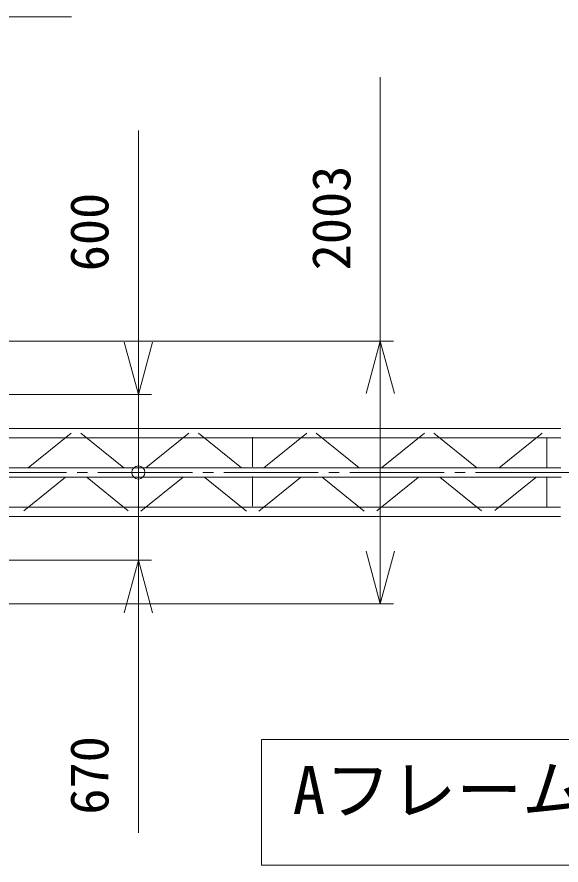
# Model space of a CAD drawing. Units: millimetres, scale not verified. Extents: x -26129 to 8851, y -24624 to 27521.
# Drawn here: x -18510 to -14360, y 17665 to 24134 of the extents above; entities that cross this region are included whole.
import ezdxf
from ezdxf.enums import TextEntityAlignment as Align

# ---------------------------------------------------------------- set-up
doc = ezdxf.new("R2010")
doc.units = ezdxf.units.MM
doc.header["$LTSCALE"] = 80
doc.linetypes.add('CHAIN2', pattern=[12, 9, -1, 1, -1])
for name, color, linetype, lineweight in [('0-4_05 寸法', 7, 'Continuous', 18), ('0-5_10 当社外形線', 3, 'Continuous', 18), ('0-6_12 当社中心線', 3, 'CHAIN2', 18)]:
    doc.layers.add(name, color=color, linetype=linetype, lineweight=lineweight)
doc.styles.add('ＭＳ ゴシック', font='')
doc.styles.get('ＭＳ ゴシック').set_extended_font_data('MS Gothic')

msp = doc.modelspace()

# ---------------------------------------------------------------- linework, layer by layer
at = {"layer": '0-4_05 寸法'}
for p, q in [((-15738.42, 21661.09), (-15738.42, 23674.42)), ((-17583.98, 21654.09), (-17583.98, 23267.42)), ((-19242.74, 21661.09), (-15638.42, 21661.09)), ((-17583.98, 21254.09), (-17583.98, 21654.09)), ((-15738.42, 21661.09), (-15738.42, 21261.09)), ((-21471.74, 21254.09), (-17483.98, 21254.09)), ((-17583.98, 20659.59), (-17583.98, 21254.09)), ((-15738.42, 20058.09), (-15738.42, 21261.09)), ((-17583.98, 20659.59), (-17583.98, 21059.59)), ((-17892.98, 20659.59), (-17483.98, 20659.59)), ((-17656.13, 20659.59), (-17683.98, 20659.59)), ((-17583.98, 20659.59), (-17583.98, 19989.59)), ((-17583.98, 20659.59), (-17583.98, 20259.59)), ((-15738.42, 19658.09), (-15738.42, 20058.09)), ((-20451.74, 19989.59), (-17483.98, 19989.59)), ((-17583.98, 19989.59), (-17583.98, 19589.59)), ((-20001.74, 19658.09), (-15638.42, 19658.09)), ((-17583.98, 19589.59), (-17583.98, 17909.59))]:
    msp.add_line(p, q, dxfattribs=at)
for points in [[(-19656.74, 23250.19), (-19373.85, 24133.68), (-18093.85, 24133.68)], [(-17476.8, 21654.09), (-17583.98, 21254.09), (-17691.16, 21654.09)], [(-15845.6, 21261.09), (-15738.42, 21661.09), (-15631.24, 21261.09)], [(-15631.24, 20058.09), (-15738.42, 19658.09), (-15845.6, 20058.09)], [(-17691.16, 19589.59), (-17583.98, 19989.59), (-17476.8, 19589.59)]]:
    msp.add_lwpolyline(points, dxfattribs=at)
msp.add_lwpolyline([(-16645.27, 18623.12), (-10308.69, 18623.12), (-10308.69, 17665.2), (-16645.27, 17665.2)], close=True, dxfattribs=at)
msp.add_circle((-17583.98, 20659.59), 50, dxfattribs=at)
msp.add_circle((-17583.98, 20659.59), 50, dxfattribs=at)
at = {"layer": '0-5_10 当社外形線'}
for p, q in [((-19034.4, 20994.59), (-14362.52, 20994.59)), ((-18096.05, 20958.5), (-18423.5, 20695.32)), ((-18022.94, 20958.5), (-17695.48, 20695.32)), ((-17198.49, 20958.5), (-17525.94, 20695.32)), ((-17125.37, 20958.5), (-16797.92, 20695.32)), ((-16299.97, 20958.5), (-16627.43, 20695.32)), ((-16226.86, 20958.5), (-15899.41, 20695.32)), ((-15402.4, 20958.5), (-15729.86, 20695.32)), ((-15329.29, 20958.5), (-15001.84, 20695.32)), ((-14504.84, 20958.5), (-14832.29, 20695.32)), ((-19034.4, 20924.59), (-14362.52, 20924.59)), ((-16712.67, 20928.57), (-16712.67, 20703)), ((-14468.28, 20925.51), (-14468.28, 20696.16)), ((-14468.28, 20922.93), (-14468.28, 20697.36)), ((-19062.09, 20694.59), (-14360.43, 20694.59)), ((-19064.76, 20624.59), (-14359.65, 20624.59)), ((-18140.39, 20622.87), (-18458.5, 20367.2)), ((-17975.42, 20620.31), (-17660.69, 20367.36)), ((-17243.27, 20622.5), (-17564.77, 20364.12)), ((-17077.5, 20620.02), (-16760.2, 20365)), ((-16712.67, 20628.57), (-16712.67, 20403)), ((-16347.84, 20620.02), (-16665.15, 20365)), ((-16182.07, 20622.5), (-15860.58, 20364.12)), ((-15449.93, 20620.31), (-15764.65, 20367.36)), ((-15284.96, 20622.87), (-14966.84, 20367.2)), ((-14552.81, 20619.94), (-14864.16, 20369.71)), ((-14468.28, 20622.93), (-14468.28, 20397.36)), ((-14468.28, 20619.71), (-14468.28, 20397.3)), ((-19034.4, 20394.59), (-14363.52, 20394.59)), ((-19034.4, 20324.59), (-14363.52, 20324.59))]:
    msp.add_line(p, q, dxfattribs=at)
at = {"layer": '0-6_12 当社中心線'}
msp.add_line((-4691.31, 20659.59), (-22809.09, 20659.59), dxfattribs=at)

# ---------------------------------------------------------------- texts
at = {"layer": '0-4_05 寸法', "style": 'ＭＳ ゴシック'}
for s, p in [('2003', (-15878.42, 22201.09)), ('600', (-17723.98, 22194.09)), ('670', (-17723.98, 18049.59))]:
    msp.add_text(s, height=293.3, rotation=90, dxfattribs=at).set_placement(p, align=Align.BOTTOM_LEFT)
msp.add_text('Aフレーム点検台付き', height=366.6, dxfattribs=at).set_placement((-16407.45, 17943.64), align=Align.BOTTOM_LEFT)

doc.saveas('drawing.dxf')
